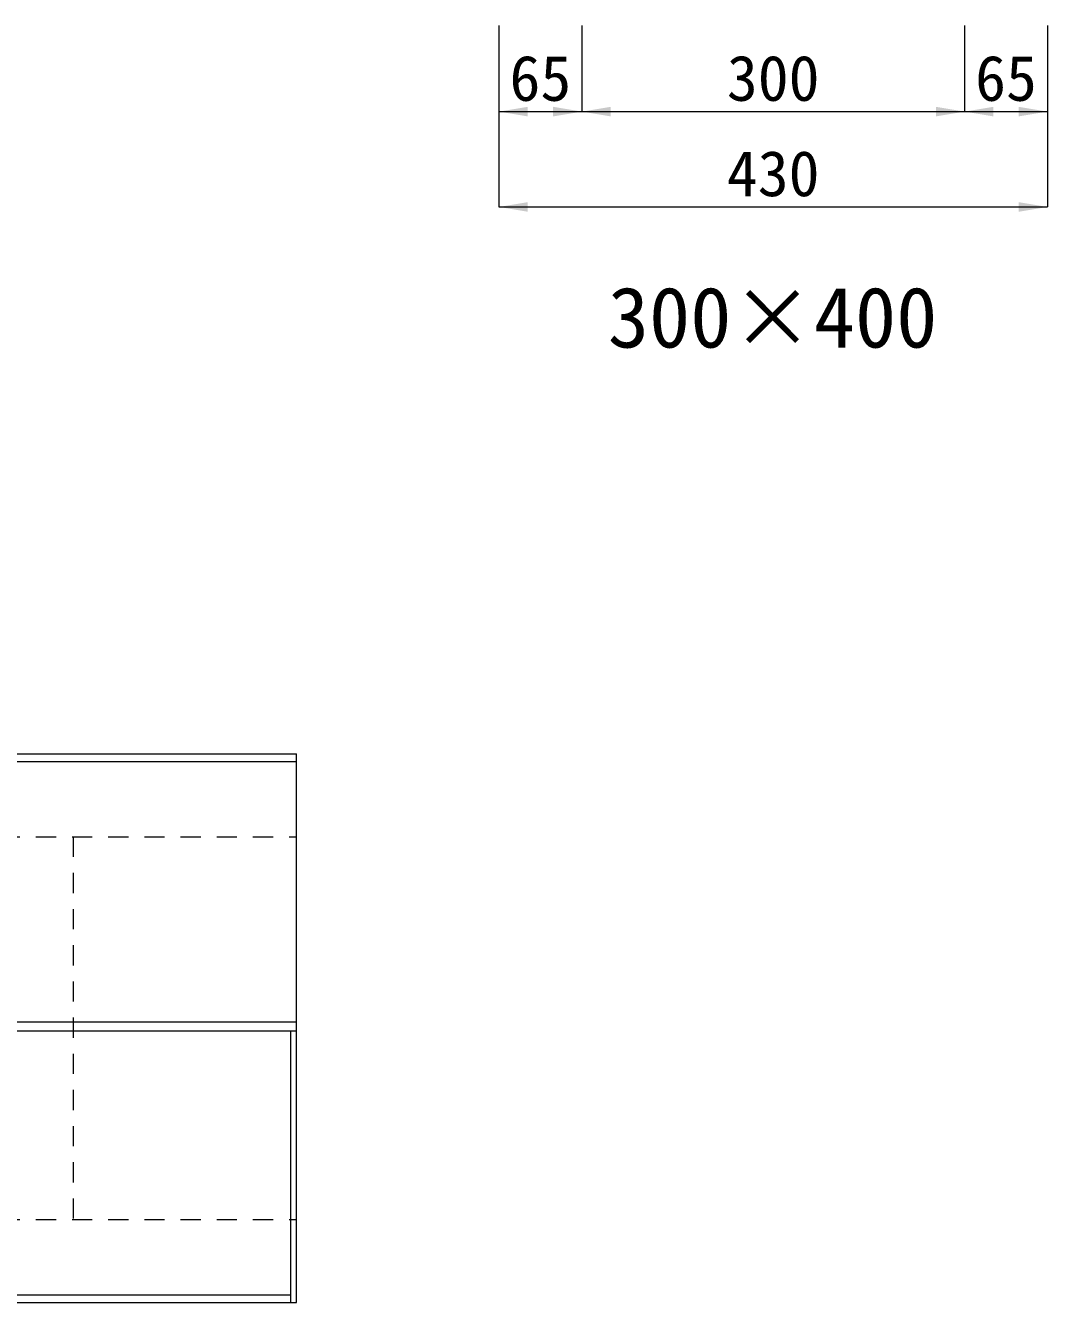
# Model space of a CAD drawing. Units: millimetres at full size. Extents: x -3301 to 90699, y 107523 to 139162.
# Drawn here: x 1110 to 1911, y 115938 to 116939 of the extents above; entities that cross this region are included whole.
import ezdxf
from ezdxf.enums import TextEntityAlignment as Align

# ---------------------------------------------------------------- set-up
doc = ezdxf.new("R2010")
doc.units = ezdxf.units.MM
doc.header["$LTSCALE"] = 21
doc.linetypes.add('USER1', pattern=[1.35, 0.75, -0.6])
for name, color, linetype, lineweight in [('0_2', 7, 'USER1', 9), ('寸法線', 7, 'Continuous', 9), ('本体', 2, 'Continuous', 9)]:
    doc.layers.add(name, color=color, linetype=linetype, lineweight=lineweight)
doc.styles.add('ＭＳ ゴシック', font='')
doc.styles.get('ＭＳ ゴシック').set_extended_font_data('MS Gothic')

# ---------------------------------------------------------------- blocks, each defined once
blk = doc.blocks.new('filled_arrow')
at = {"color": 0, "linetype": 'Continuous', "lineweight": -2}
blk.add_solid([(7.5, 1.25), (0, 0), (7.5, -1.25)], dxfattribs=at)

msp = doc.modelspace()

# ---------------------------------------------------------------- linework, layer by layer
at = {"layer": '寸法線'}
for p, q in [((1481.21, 116938.89), (1481.21, 116871.43)), ((1481.21, 116938.89), (1481.21, 116796.7)), ((1546.21, 116938.89), (1546.21, 116871.43)), ((1546.21, 116938.89), (1546.21, 116871.43)), ((1846.21, 116938.89), (1846.21, 116871.43)), ((1846.21, 116938.89), (1846.21, 116871.43)), ((1911.21, 116938.89), (1911.21, 116871.43)), ((1911.21, 116938.89), (1911.21, 116796.7)), ((1481.21, 116871.43), (1546.21, 116871.43)), ((1546.21, 116871.43), (1846.21, 116871.43)), ((1846.21, 116871.43), (1911.21, 116871.43)), ((1481.21, 116796.7), (1911.21, 116796.7))]:
    msp.add_line(p, q, dxfattribs=at)
at = {"layer": '本体', "lineweight": 20}
for p, q in [((324.45, 116368.09), (1322.45, 116368.09)), ((1322.45, 115938.09), (1322.45, 116368.09)), ((324.45, 116151.09), (1322.45, 116151.09)), ((324.45, 115938.09), (1322.45, 115938.09))]:
    msp.add_line(p, q, dxfattribs=at)
at = {"layer": '本体', "color": 7, "lineweight": 5}
for p, q in [((324.45, 116362.09), (1322.45, 116362.09)), ((1317.95, 115938.09), (1317.95, 116151.09)), ((1084.45, 115944.09), (1317.95, 115944.09))]:
    msp.add_line(p, q, dxfattribs=at)
at = {"layer": '本体', "linetype": 'USER1'}
for p, q in [((324.45, 116303.09), (1322.45, 116303.09)), ((1147.45, 116303.09), (1147.45, 116003.09)), ((324.45, 116003.09), (1322.45, 116003.09))]:
    msp.add_line(p, q, dxfattribs=at)
at = {"layer": '本体'}
msp.add_line((324.45, 116158.09), (1322.45, 116158.09), dxfattribs=at)

# ---------------------------------------------------------------- block references
at = {"layer": '寸法線', "xscale": 3, "yscale": 3}
for p in [(1481.21, 116871.43), (1546.21, 116871.43), (1846.21, 116871.43), (1481.21, 116796.7)]:
    msp.add_blockref('filled_arrow', p, dxfattribs=at)
at = {"layer": '寸法線', "xscale": 3, "yscale": 3, "rotation": 180}
for p in [(1546.21, 116871.43), (1846.21, 116871.43), (1911.21, 116871.43), (1911.21, 116796.7)]:
    msp.add_blockref('filled_arrow', p, dxfattribs=at)

# ---------------------------------------------------------------- texts
at = {"layer": '0_2', "style": 'ＭＳ ゴシック'}
msp.add_text('300×400', height=47.47, dxfattribs=at).set_placement((1695.73, 116710.24), align=Align.MIDDLE_CENTER)
at = {"layer": '寸法線', "style": 'ＭＳ ゴシック'}
for s, p in [('65', (1513.71, 116897.68)), ('300', (1696.21, 116897.68)), ('65', (1878.71, 116897.68)), ('430', (1696.21, 116822.95))]:
    msp.add_text(s, height=35.6, dxfattribs=at).set_placement(p, align=Align.MIDDLE_CENTER)

doc.saveas('drawing.dxf')
